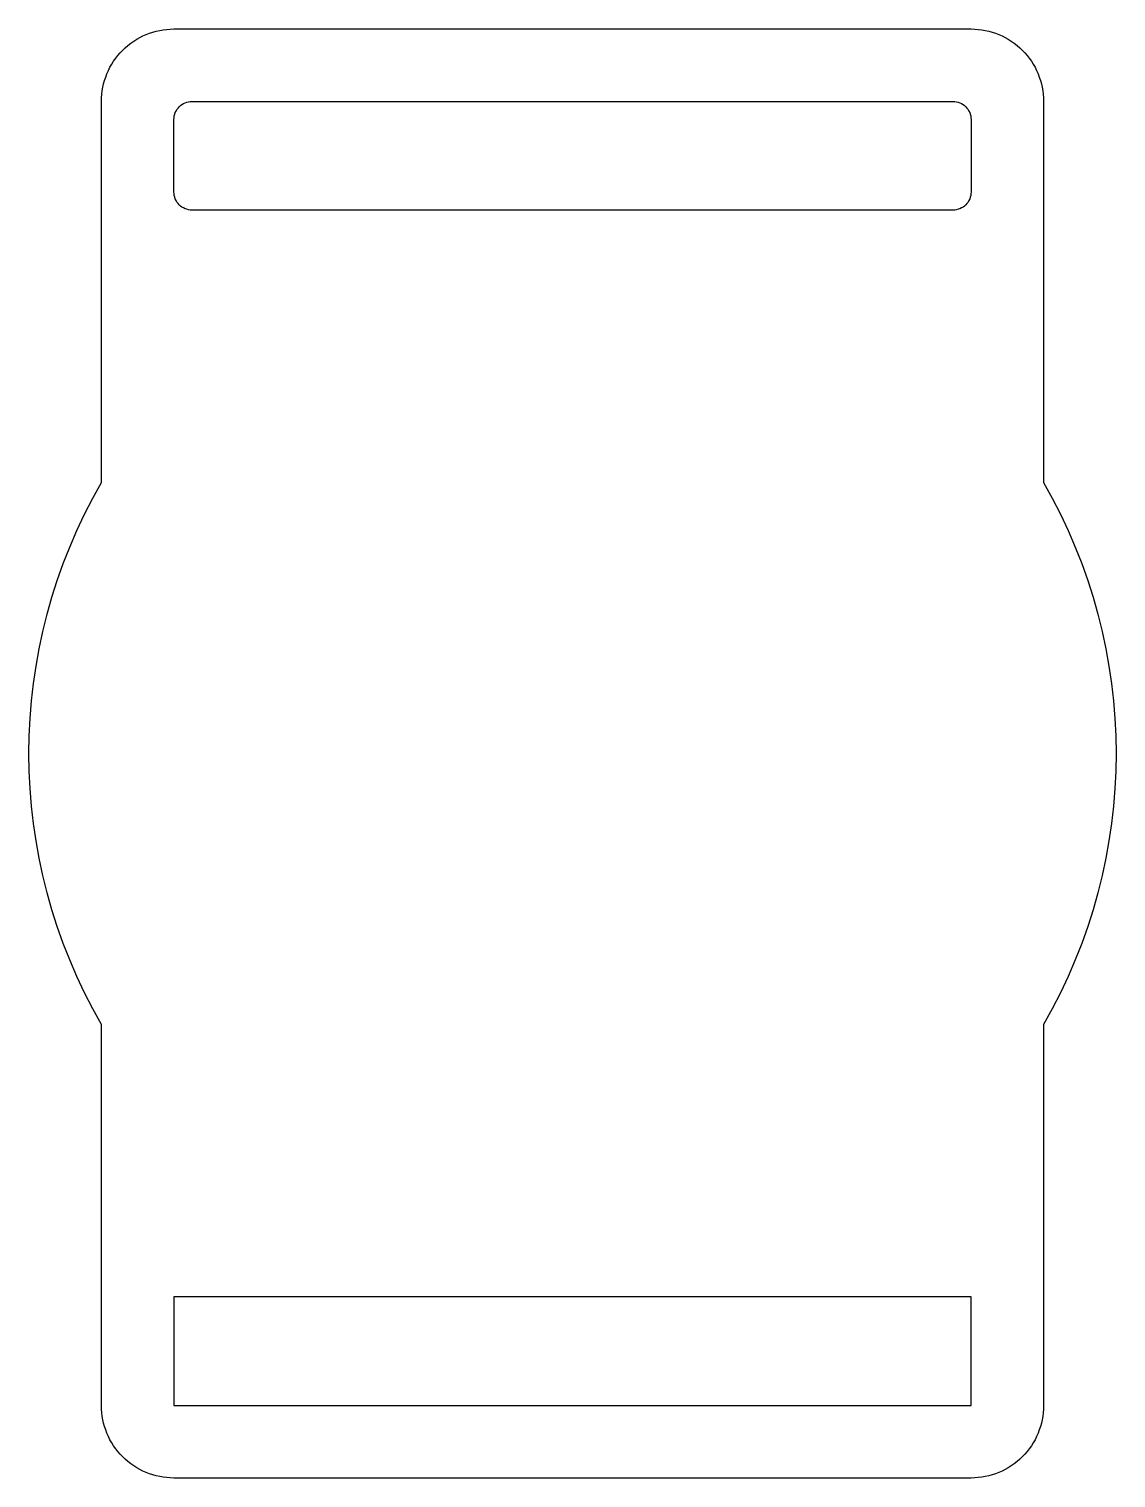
# Model space of a CAD drawing. Header units: millimetres. Extents: x -15 to 15, y -20 to 20.
import ezdxf

# ---------------------------------------------------------------- set-up
doc = ezdxf.new("R2010")
doc.units = ezdxf.units.MM
doc.layers.get('0').update_dxf_attribs({"linetype": 'CONTINUOUS'})

msp = doc.modelspace()

# ---------------------------------------------------------------- linework, layer by layer
for points in [[(11, -20), (-11, -20, -0.414214), (-13, -18), (-13, -7.483, -0.267261), (-13, 7.483), (-13, 18, -0.414214), (-11, 20), (11, 20, -0.414214), (13, 18), (13, 7.483, -0.267261), (13, -7.483), (13, -18, -0.414214)], [(-10.5, 18), (10.5, 18, -0.414214), (11, 17.5), (11, 15.5, -0.414214), (10.5, 15), (-10.5, 15, -0.414214), (-11, 15.5), (-11, 17.5, -0.414214)]]:
    msp.add_lwpolyline(points, format="xyb", close=True)
msp.add_lwpolyline([(-11, -18), (11, -18), (11, -15), (-11, -15)], close=True)

doc.saveas('drawing.dxf')
